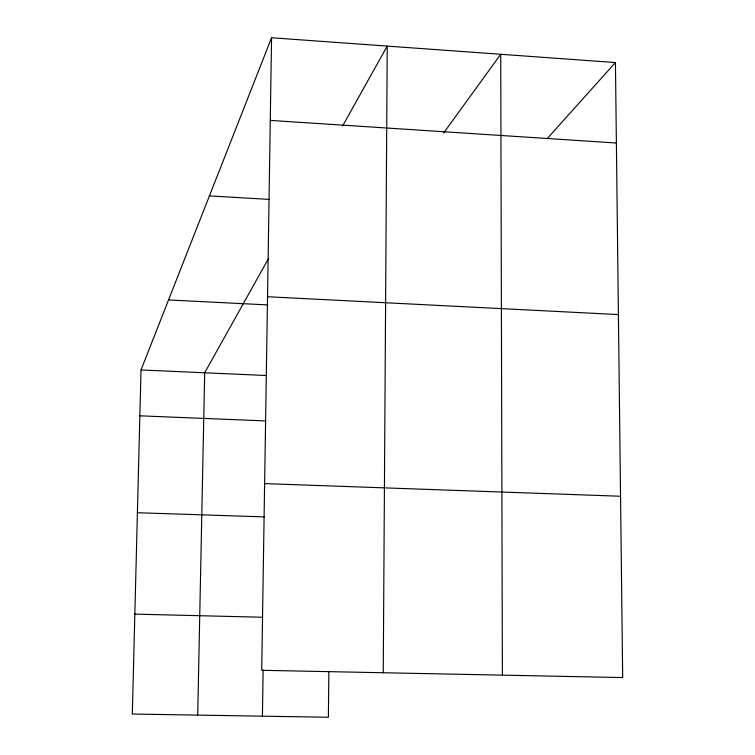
<?xml version="1.0" encoding="UTF-8"?>
<svg xmlns="http://www.w3.org/2000/svg" width="755" height="755" viewBox="0 0 755 755"><rect width="100%" height="100%" fill="white"/><g stroke="black" fill="none" stroke-linecap="round" stroke-linejoin="round"><path stroke-width="1.13" d="M383.247 672.743L387.23 46.093L342.6 125.962M328.859 671.412L328.378 717.25L132.314 714.041L141.015 369.959L271.564 37.75L615.438 62.561L622.686 677.565L261.711 670.298L271.564 37.75M262.419 716.174L263.136 670.006M197.716 715.108L204.68 372.781L268.582 258.418M443.695 132.908L500.725 54.285L502.377 675.14M547.46 138.307L615.438 62.561M134.843 614.117L262.778 617.25M137.41 512.73L264.344 516.892M264.618 483.615L620.553 496.243M139.854 415.816L265.817 420.931M141.015 369.959L266.515 375.528M168.525 299.943L267.902 304.926M267.534 296.734L618.411 314.571M209.418 195.885L268.997 199.395M270.271 120.404L616.391 143.016"/></g></svg>
